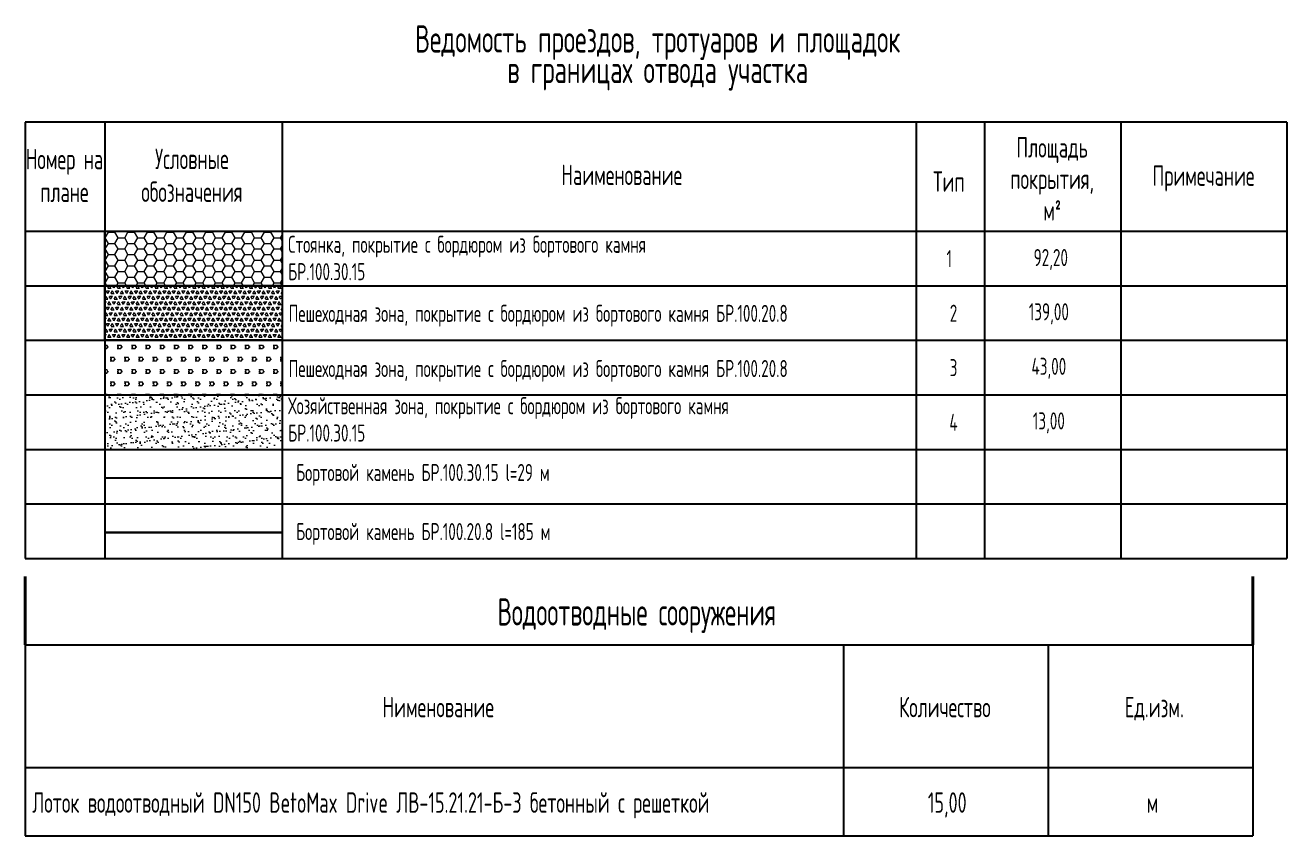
# Model space of a CAD drawing. Header units: millimetres. Extents: x -38151500 to -27467627, y -20617104 to -20349562.
# Drawn here: x -31351769 to -31259269, y -20482945 to -20423526 of the extents above; entities that cross this region are included whole.
import ezdxf

# ---------------------------------------------------------------- set-up
doc = ezdxf.new("R2010")
doc.units = ezdxf.units.MM
doc.header["$MEASUREMENT"] = 0
for name, color, linetype, lineweight in [('Новый_0_Ном._пера__7', 7, 'Continuous', 25), ('Новый_ГП_БК_08.20_Ном._пера__5', 5, 'Continuous', 30), ('Новый_ГП_БК_15.30_Ном._пера__206', 206, 'Continuous', 25), ('Новый_ГП_Благоустройство штриховка_Ном._пера__246', 246, 'Continuous', 13), ('Новый_ГП_Благоустройство штриховка_Ном._пера__250', 7, 'Continuous', 20), ('Новый_ГТ5-Таблицы_Ном._пера__13', 255, 'Continuous', 40), ('Новый_ГТ5-Таблицы_Ном._пера__7', 7, 'Continuous', 25)]:
    doc.layers.add(name, color=color, linetype=linetype, lineweight=lineweight)
doc.layers.add('Новый_ГП_Благоустройство штриховка_Ном._пера__252', color=7, linetype='Continuous', lineweight=13, true_color=0x666666)
doc.styles.add('РЎР“Р•РќР•Р\xa0РР\xa0_РЎРўРР›Р¬_6', font='', dxfattribs={"width": 0.8})
doc.styles.add('РЎР“Р•РќР•Р\xa0РР\xa0_РЎРўРР›Р¬_9', font='', dxfattribs={"width": 0.78})
doc.styles.get('РЎР“Р•РќР•Р\xa0РР\xa0_РЎРўРР›Р¬_6').set_extended_font_data('GOST_type_A')
doc.styles.get('РЎР“Р•РќР•Р\xa0РР\xa0_РЎРўРР›Р¬_9').set_extended_font_data('GOST_type_A')

msp = doc.modelspace()

# ---------------------------------------------------------------- hatches: boundary and pattern name
at = {"layer": 'Новый_ГП_Благоустройство штриховка_Ном._пера__246', "linetype": 'Continuous', "lineweight": 13}
h = msp.add_hatch(dxfattribs=at)
h.set_pattern_fill('щебень_0005', color=246, style=0, pattern_type=2)
h.set_pattern_definition([(0, (6546928.1, 0), (461.88, 400), [230.94, -461.88]), (0, (6547274.5, 200), (461.88, 400), [230.94, -461.88]), (120, (6546697.17, 0), (461.880242, 399.999953), [230.94, -230.94]), (120, (6547159.05, 0), (461.880242, 399.999953), [230.94, -230.94]), (60, (6546928.1, 0), (230.9399192, 799.9996736), [230.94, -230.94, 230.94, -692.82])])
h.paths.add_polyline_path([(-31332928.01, -20446619.95), (-31332928.01, -20442619.95), (-31345927.31, -20442619.95), (-31345927.31, -20446619.95)])
h = msp.add_hatch(dxfattribs=at)
h.set_pattern_fill('Гравий_0005', color=246, style=0, pattern_type=2)
h.set_pattern_definition([(0, (6546928.1, 129.9), (519.6153, 900), [0, -75, 150, -814.2306]), (0, (6546928.1, -129.9), (519.6153, 900), [0, -75, 150, -814.2306]), (60, (6546928.1, 9e-10), (-519.615213, 900.00005), [150, -889.2306]), (60, (6547228.1, 9e-10), (-519.615213, 900.00005), [0, -889.2306, 150, 0, 0, 0]), (120, (6546928.1, 9e-10), (-1039.230513, 5e-05), [0, -889.2306, 150, 0, 0, 0]), (120, (6547228.1, 9e-10), (-1039.230513, 5e-05), [150, -889.2306])])
h.paths.add_polyline_path([(-31332928.01, -20450619.95), (-31332928.01, -20446619.95), (-31345927.31, -20446619.95), (-31345927.31, -20450619.95)])
at = {"layer": 'Новый_ГП_Благоустройство штриховка_Ном._пера__250', "linetype": 'Continuous', "lineweight": 20}
h = msp.add_hatch(dxfattribs=at)
h.set_pattern_fill('AR_SAND_0005', style=0, pattern_type=2)
h.set_pattern_definition([(37.5, (6547842.5, -2730), (-24.0004694, 734.119856), [0, -579.12, 0, -647.7, 0, -619.125]), (7.5, (6547842.5, -2730), (674.284925, 1075.23765), [0, -312.42, 0, -521.97, 0, -200.025]), (327.5, (6547373.9, -2730), (1186.488555, 2.155777), [0, -190.5, 0, -685.8, 0, -895.35]), (317.5, (6547373.9, -2730), (1145.334679, 334.393985), [0, -95.25, 0, -449.58, 0, -514.35])])
h.paths.add_polyline_path([(-31332928.01, -20454619.95), (-31332928.01, -20450619.95), (-31345927.31, -20450619.95), (-31345927.31, -20454619.95)])
at = {"layer": 'Новый_ГП_Благоустройство штриховка_Ном._пера__252', "linetype": 'Continuous', "lineweight": 13, "true_color": 0x666666}
h = msp.add_hatch(dxfattribs=at)
h.set_pattern_fill('HONEY_0005', color=251, style=0, pattern_type=2)
h.set_pattern_definition([(0, (6546928.1, 0), (714.375, 412.4445968), [476.25, -952.5]), (120, (6546928.1, 0), (-714.3749984, 412.4445995), [476.25, -952.5]), (60, (6546928.1, 0), (1.6e-06, 824.8891962), [0, -952.5, 476.25, 0, 0, 0])])
h.paths.add_polyline_path([(-31332928.01, -20442619.95), (-31332928.01, -20438619.95), (-31345927.31, -20438619.95), (-31345927.31, -20442619.95)])

# ---------------------------------------------------------------- linework, layer by layer
at = {"layer": 'Новый_0_Ном._пера__7', "color": 7, "lineweight": 25}
for p, q in [((-31259269.38, -20430619.95), (-31351769.38, -20430619.95)), ((-31351769.38, -20430619.95), (-31351769.38, -20462619.95)), ((-31345927.31, -20430619.95), (-31345927.31, -20462619.95)), ((-31332928.01, -20430619.95), (-31332928.01, -20462619.95)), ((-31286441.53, -20430619.95), (-31286441.53, -20462619.95)), ((-31281441.53, -20430619.95), (-31281441.53, -20462619.95)), ((-31271441.53, -20430619.95), (-31271441.53, -20462619.95)), ((-31259269.38, -20430619.95), (-31259269.38, -20462619.95)), ((-31351769.38, -20438619.95), (-31259269.38, -20438619.95)), ((-31351769.38, -20442619.95), (-31259269.38, -20442619.95)), ((-31351769.38, -20446619.95), (-31259269.38, -20446619.95)), ((-31351769.38, -20450619.95), (-31259269.38, -20450619.95)), ((-31351769.38, -20454619.95), (-31259269.38, -20454619.95)), ((-31351769.38, -20458619.95), (-31259269.38, -20458619.95)), ((-31351769.38, -20462619.95), (-31259269.38, -20462619.95))]:
    msp.add_line(p, q, dxfattribs=at)
for points in [[(-31345927.31, -20438619.95), (-31332928.01, -20438619.95), (-31332928.01, -20442619.95), (-31345927.31, -20442619.95)], [(-31345927.31, -20442619.95), (-31332928.01, -20442619.95), (-31332928.01, -20446619.95), (-31345927.31, -20446619.95)]]:
    msp.add_lwpolyline(points, close=True, dxfattribs=at)
at = {"layer": 'Новый_ГП_БК_08.20_Ном._пера__5', "color": 5, "lineweight": 30}
msp.add_line((-31345927.31, -20460711.14), (-31332928.01, -20460711.14), dxfattribs=at)
at = {"layer": 'Новый_ГП_БК_15.30_Ном._пера__206', "color": 206, "lineweight": 25}
msp.add_line((-31345927.31, -20456703.13), (-31332928.01, -20456703.13), dxfattribs=at)
at = {"layer": 'Новый_ГТ5-Таблицы_Ном._пера__13', "color": 255, "lineweight": 40}
for p, q in [((-31351769.38, -20463944.84), (-31351769.38, -20468944.84)), ((-31261769.38, -20463944.84), (-31261769.38, -20468944.84))]:
    msp.add_line(p, q, dxfattribs=at)
at = {"layer": 'Новый_ГТ5-Таблицы_Ном._пера__7', "color": 7, "lineweight": 25}
for p, q in [((-31351769.38, -20468944.84), (-31351769.38, -20482944.84)), ((-31351769.38, -20468944.84), (-31261769.38, -20468944.84)), ((-31291769.38, -20468944.84), (-31291769.38, -20482944.84)), ((-31276769.38, -20468944.84), (-31276769.38, -20482944.84)), ((-31261769.38, -20468944.84), (-31261769.38, -20482944.84)), ((-31351769.38, -20477944.84), (-31261769.38, -20477944.84)), ((-31351769.38, -20482944.84), (-31261769.38, -20482944.84))]:
    msp.add_line(p, q, dxfattribs=at)

# ---------------------------------------------------------------- texts
at = {"layer": 'Новый_0_Ном._пера__7', "color": 7, "lineweight": 25, "style": 'РЎР“Р•РќР•Р\xa0РР\xa0_РЎРўРР›Р¬_6'}
for s, insert, char_height, attachment_point, line_spacing_factor in [('\\A1;{\\pqc;\\fGOST_type_A|b0|i0|c0|p0;\\W0.800000;Ведомость проездов, тротуаров и площадок \\P\\pqc;\\fGOST_type_A|b0|i0|c0|p0;\\W0.800000;в границах отвода участка}', (-31305391.16, -20425919.41), 2000, 5, 0.671963), ('\\A1;{\\pqc;\\fGOST_type_A|b0|i0|c0|p0;\\W0.800000;Площадь \\P\\pqc;\\fGOST_type_A|b0|i0|c0|p0;\\W0.800000;покрытия,\\P\\pqc;\\fGOST_type_A|b0|i0|c0|p0;\\W0.800000;м²}', (-31276472.34, -20434786.03), 1500, 5, 0.923427), ('\\A1;{\\pql;\\fGOST_type_A|b0|i0|c0|p0;\\W0.800000;Стоянка, покрытие с бордюром из бортового камня \\P\\pql;\\fGOST_type_A|b0|i0|c0|p0;\\W0.800000;БР.100.30.15 }', (-31332489.21, -20440589.65), 1250, 4, 0.96248), ('\\A1;{\\pql;\\fGOST_type_A|b0|i0|c0|p0;\\W0.800000;Хозяйственная зона, покрытие с бордюром из бортового камня \\P\\pql;\\fGOST_type_A|b0|i0|c0|p0;\\W0.800000;БР.100.30.15 }', (-31332489.21, -20452420.27), 1250, 4, 0.961327)]:
    msp.add_mtext(s, dxfattribs=dict(at, insert=insert, char_height=char_height, attachment_point=attachment_point, line_spacing_factor=line_spacing_factor))
at = {"layer": 'Новый_0_Ном._пера__7', "color": 7, "lineweight": 25, "char_height": 1500, "attachment_point": 5, "style": 'РЎР“Р•РќР•Р\xa0РР\xa0_РЎРўРР›Р¬_6'}
for s, insert, width, line_spacing_factor in [('\\A1;{\\pqc;\\fGOST_type_A|b0|i0|c0|p0;\\W0.800000;Номер \\fGOST_type_A|b0|i0|c0|p0;\\W0.800000;на \\fGOST_type_A|b0|i0|c0|p0;\\W0.800000;плане}', (-31348893.8, -20434540), 6500, 0.963132), ('\\A1;{\\pqc;\\fGOST_type_A|b0|i0|c0|p0;\\W0.800000;Условные \\fGOST_type_A|b0|i0|c0|p0;\\W0.800000;обозначения}', (-31339546.31, -20434527.84), 10153.9963, 0.962555)]:
    msp.add_mtext(s, dxfattribs=dict(at, insert=insert, width=width, line_spacing_factor=line_spacing_factor))
at = {"layer": 'Новый_0_Ном._пера__7', "color": 7, "lineweight": 25, "style": 'РЎР“Р•РќР•Р\xa0РР\xa0_РЎРўРР›Р¬_6'}
for s, insert, char_height, attachment_point in [('\\A1;{\\pqc;\\fGOST_type_A|b0|i0|c0|p0;\\W0.800000;Наименование}', (-31308028.64, -20434496.34), 1500, 5), ('\\A1;{\\pqc;\\fGOST_type_A|b0|i0|c0|p0;\\W0.800000;Примечание}', (-31265374.49, -20434752.68), 1500, 5), ('\\A1;{\\pqc;\\fGOST_type_A|b0|i0|c0|p0;\\W0.800000;Тип}', (-31284044.99, -20434986.69), 1500, 5), ('\\A1;{\\pqc;\\fGOST_type_A|b0|i0|c0|p0;\\W0.800000;1}', (-31284020.62, -20440637.75), 1250, 5), ('\\A1;{\\pqc;\\fGOST_type_A|b0|i0|c0|p0;\\W0.800000;92,20}', (-31276573.15, -20440702.67), 1250, 5), ('\\A1;{\\pql;\\fGOST_type_A|b0|i0|c0|p0;\\W0.800000;Пешеходная зона, покрытие с бордюром из бортового камня \\fGOST_type_A|b0|i0|c0|p0;\\W0.800000;БР.100.20.8  }', (-31332455.67, -20444817.67), 1250, 4), ('\\A1;{\\pqc;\\fGOST_type_A|b0|i0|c0|p0;\\W0.800000;2}', (-31283704.08, -20444637.75), 1250, 5), ('\\A1;{\\pqc;\\fGOST_type_A|b0|i0|c0|p0;\\W0.800000;139,00}', (-31276715.28, -20444677.73), 1250, 5), ('\\A1;{\\pqc;\\fGOST_type_A|b0|i0|c0|p0;\\W0.800000;3}', (-31283704.08, -20448627.13), 1250, 5), ('\\A1;{\\pqc;\\fGOST_type_A|b0|i0|c0|p0;\\W0.800000;43,00}', (-31276715.28, -20448677.73), 1250, 5), ('\\A1;{\\pql;\\fGOST_type_A|b0|i0|c0|p0;\\W0.800000;Пешеходная зона, покрытие с бордюром из бортового камня \\fGOST_type_A|b0|i0|c0|p0;\\W0.800000;БР.100.20.8  }', (-31332455.67, -20448863.35), 1250, 4), ('\\A1;{\\pqc;\\fGOST_type_A|b0|i0|c0|p0;\\W0.800000;4}', (-31283704.08, -20452635.25), 1250, 5), ('\\A1;{\\pqc;\\fGOST_type_A|b0|i0|c0|p0;\\W0.800000;13,00}', (-31276715.28, -20452677.73), 1250, 5), ('\\A1;{\\pql;\\fGOST_type_A|b0|i0|c0|p0;\\W0.800000;Бортовой камень БР.100.30.15 l=29 \\fGOST_type_A|b0|i0|c0|p0;\\W0.800000;м}', (-31331903.49, -20456482.59), 1250, 4), ('\\A1;{\\pql;\\fGOST_type_A|b0|i0|c0|p0;\\W0.800000;Бортовой камень БР.100.20.8 l=185 \\fGOST_type_A|b0|i0|c0|p0;\\W0.800000;м}', (-31331903.49, -20460815.52), 1250, 4)]:
    msp.add_mtext(s, dxfattribs=dict(at, insert=insert, char_height=char_height, attachment_point=attachment_point))
at = {"layer": 'Новый_ГТ5-Таблицы_Ном._пера__7', "color": 7, "lineweight": 25, "attachment_point": 1}
for s, insert, char_height, style in [('\\A1;{\\pql;\\fGOST_type_A|b0|i0|c0|p0;\\W0.780000;Водоотводные сооружения}', (-31317140.26, -20465533.15), 2000, 'РЎР“Р•РќР•Р\xa0РР\xa0_РЎРўРР›Р¬_9'), ('\\A1;{\\pql;\\fGOST_type_A|b0|i0|c0|p0;\\W0.800000;Нименование}', (-31325577.84, -20472761.07), 1500, 'РЎР“Р•РќР•Р\xa0РР\xa0_РЎРўРР›Р¬_6'), ('\\A1;{\\pql;\\fGOST_type_A|b0|i0|c0|p0;\\W0.800000;Количество}', (-31287694.52, -20472761.07), 1500, 'РЎР“Р•РќР•Р\xa0РР\xa0_РЎРўРР›Р¬_6'), ('\\A1;{\\pql;\\fGOST_type_A|b0|i0|c0|p0;\\W0.800000;Ед.изм.}', (-31271151.67, -20472761.07), 1500, 'РЎР“Р•РќР•Р\xa0РР\xa0_РЎРўРР›Р¬_6'), ('\\A1;{\\pql;\\fGOST_type_A|b0|i0|c0|p0;\\W0.800000;Лоток водоотводный DN150 BetoMax Drive ЛВ-15.21.21-Б-3 бетонный с решеткой}', (-31351254.98, -20479761.07), 1500, 'РЎР“Р•РќР•Р\xa0РР\xa0_РЎРўРР›Р¬_6'), ('\\A1;{\\pql;\\fGOST_type_A|b0|i0|c0|p0;\\W0.800000;15,00}', (-31285586.98, -20479761.07), 1500, 'РЎР“Р•РќР•Р\xa0РР\xa0_РЎРўРР›Р¬_6'), ('\\A1;{\\pql;\\fGOST_type_A|b0|i0|c0|p0;\\W0.800000;м}', (-31269539.89, -20479761.07), 1500, 'РЎР“Р•РќР•Р\xa0РР\xa0_РЎРўРР›Р¬_6')]:
    msp.add_mtext(s, dxfattribs=dict(at, insert=insert, char_height=char_height, style=style))

doc.saveas('drawing.dxf')
